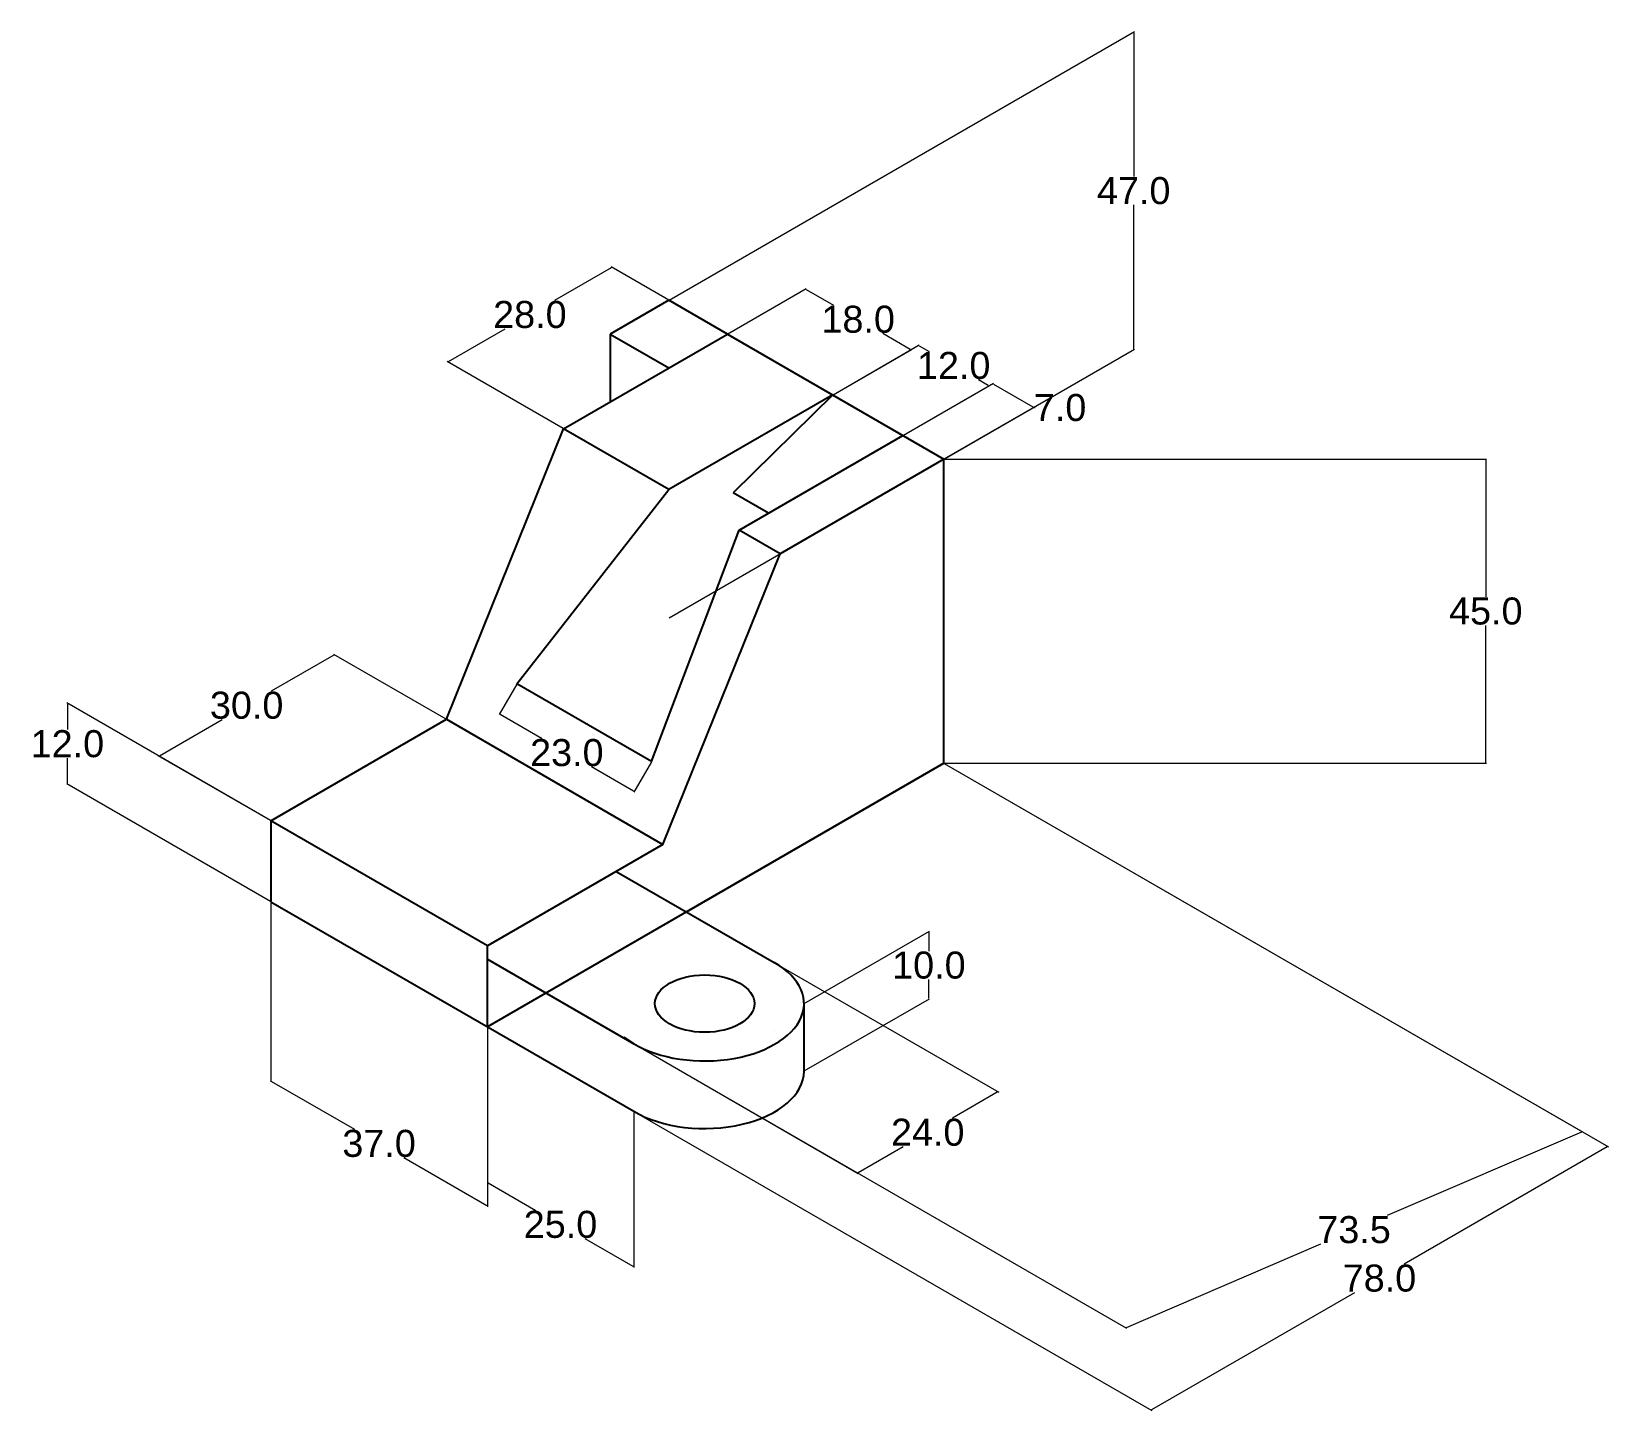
# Model space of a CAD drawing. Header units: millimetres. Extents: x 506 to 739, y 237 to 441.
import ezdxf

# ---------------------------------------------------------------- set-up
doc = ezdxf.new("R2010")
doc.units = ezdxf.units.MM
doc.header["$MEASUREMENT"] = 0
doc.layers.add('AM_5', color=3, linetype='Continuous', lineweight=15)
doc.styles.get("Standard").update_dxf_attribs({"font": 'arial.ttf'})
doc.dimstyles.new('AM_ANSI$0', dxfattribs={"dimtxt": 4, "dimasz": 0.12, "dimexe": 0.1, "dimexo": 0.05, "dimgap": 0.06, "dimtad": 0, "dimtih": 1, "dimtoh": 1, "dimdec": 1, "dimzin": 7, "dimdsep": 46, "dimtxsty": 'Standard', "dimcen": 0, "dimclrd": 256, "dimclre": 1, "dimclrt": 2, "dimadec": 0, "dimazin": 2, "dimtp": 0.1, "dimtm": 0.1, "dimtfac": 0.71, "dimtdec": 1, "dimtofl": 0, "dimtmove": 0, "dimatfit": 3, "dimfxl": 1, "dimtolj": 1, "dimtzin": 7, "dimlwd": -1, "dimlwe": -1, "dimarcsym": 1})

# ---------------------------------------------------------------- blocks, each defined once
blk = doc.blocks.new('*D4')
at = {"layer": 'AM_5', "color": 1, "linetype": 'ByBlock', "transparency": 16777216}
for p, q in [((541.2, 324.3), (541.2, 285.73)), ((573.24, 305.8), (573.24, 267.23))]:
    blk.add_line(p, q, dxfattribs=at)
at = {"layer": 'AM_5', "linetype": 'ByBlock', "transparency": 16777216}
for p, q in [((541.3, 285.78), (553.57, 278.7)), ((573.14, 267.4), (560.86, 274.49))]:
    blk.add_line(p, q, dxfattribs=at)
at = {"layer": 'AM_5', "transparency": 16777216}
for points in [[(541.31, 285.8), (541.29, 285.77), (541.2, 285.84)], [(573.15, 267.42), (573.13, 267.39), (573.24, 267.34)]]:
    blk.add_solid(points, dxfattribs=at)
at = {"layer": 'Defpoints', "color": 0, "transparency": 16777216}
for p in [(541.2, 324.36), (573.24, 305.86), (573.24, 267.34)]:
    blk.add_point(p, dxfattribs=at)
at = {"layer": 'AM_5', "color": 2, "transparency": 16777216, "insert": (557.22, 276.59), "char_height": 4, "attachment_point": 5}
blk.add_mtext('\\A1;37.0', dxfattribs=at)
blk = doc.blocks.new('*D5')
at = {"layer": 'AM_5', "color": 1, "linetype": 'ByBlock', "transparency": 16777216}
for p, q in [((573.24, 293.8), (573.24, 270.74)), ((594.89, 281.3), (594.89, 258.24))]:
    blk.add_line(p, q, dxfattribs=at)
at = {"layer": 'AM_5', "linetype": 'ByBlock', "transparency": 16777216}
for p, q in [((573.34, 270.8), (580.42, 266.71)), ((594.79, 258.42), (587.71, 262.51))]:
    blk.add_line(p, q, dxfattribs=at)
at = {"layer": 'AM_5', "transparency": 16777216}
for points in [[(573.35, 270.82), (573.33, 270.78), (573.24, 270.86)], [(594.8, 258.44), (594.78, 258.4), (594.89, 258.36)]]:
    blk.add_solid(points, dxfattribs=at)
at = {"layer": 'Defpoints', "color": 0, "transparency": 16777216}
for p in [(573.24, 293.86), (594.89, 281.36), (594.89, 258.36)]:
    blk.add_point(p, dxfattribs=at)
at = {"layer": 'AM_5', "color": 2, "transparency": 16777216, "insert": (584.06, 264.61), "char_height": 4, "attachment_point": 5}
blk.add_mtext('\\A1;25.0', dxfattribs=at)
blk = doc.blocks.new('*D6')
at = {"layer": 'AM_5', "color": 1, "linetype": 'ByBlock', "transparency": 16777216}
for p, q in [((608.8, 396.39), (620.41, 403.09)), ((624.38, 387.39), (636, 394.09))]:
    blk.add_line(p, q, dxfattribs=at)
at = {"layer": 'AM_5', "linetype": 'ByBlock', "transparency": 16777216}
for p, q in [((620.41, 402.97), (624.46, 400.64)), ((635.79, 394.09), (631.75, 396.43))]:
    blk.add_line(p, q, dxfattribs=at)
at = {"layer": 'AM_5', "transparency": 16777216}
for points in [[(620.42, 402.99), (620.4, 402.96), (620.31, 403.03)], [(635.8, 394.11), (635.78, 394.08), (635.9, 394.03)]]:
    blk.add_solid(points, dxfattribs=at)
at = {"layer": 'Defpoints', "color": 0, "transparency": 16777216}
for p in [(608.75, 396.36), (635.9, 394.03), (624.33, 387.36)]:
    blk.add_point(p, dxfattribs=at)
at = {"layer": 'AM_5', "color": 2, "transparency": 16777216, "insert": (628.1, 398.53), "char_height": 4, "attachment_point": 5}
blk.add_mtext('\\A1;18.0', dxfattribs=at)
blk = doc.blocks.new('*D7')
at = {"layer": 'AM_5', "color": 1, "linetype": 'ByBlock', "transparency": 16777216}
for p, q in [((624.38, 387.39), (637.14, 394.75)), ((634.78, 381.39), (647.53, 388.75))]:
    blk.add_line(p, q, dxfattribs=at)
at = {"layer": 'AM_5', "linetype": 'ByBlock', "transparency": 16777216}
for p, q in [((637.14, 394.63), (638.59, 393.8)), ((647.33, 388.75), (645.88, 389.59))]:
    blk.add_line(p, q, dxfattribs=at)
at = {"layer": 'AM_5', "transparency": 16777216}
for points in [[(637.15, 394.65), (637.13, 394.62), (637.04, 394.69)], [(647.34, 388.77), (647.32, 388.74), (647.43, 388.69)]]:
    blk.add_solid(points, dxfattribs=at)
at = {"layer": 'Defpoints', "color": 0, "transparency": 16777216}
for p in [(624.33, 387.36), (647.43, 388.69), (634.73, 381.36)]:
    blk.add_point(p, dxfattribs=at)
at = {"layer": 'AM_5', "color": 2, "transparency": 16777216, "insert": (642.23, 391.69), "char_height": 4, "attachment_point": 5}
blk.add_mtext('\\A1;12.0', dxfattribs=at)
blk = doc.blocks.new('*D8')
at = {"layer": 'AM_5', "color": 1, "linetype": 'ByBlock', "transparency": 16777216}
for p, q in [((634.78, 381.39), (648.11, 389.08)), ((640.84, 377.89), (654.17, 385.58))]:
    blk.add_line(p, q, dxfattribs=at)
at = {"layer": 'AM_5', "linetype": 'ByBlock', "transparency": 16777216}
for p, q in [((648.11, 388.97), (653.96, 385.59)), ((654.07, 385.53), (654.17, 385.47)), ((654.17, 385.47), (654.29, 385.47))]:
    blk.add_line(p, q, dxfattribs=at)
at = {"layer": 'AM_5', "transparency": 16777216}
for points in [[(648.12, 388.98), (648.1, 388.95), (648.01, 389.03)], [(653.97, 385.6), (653.95, 385.57), (654.07, 385.53)]]:
    blk.add_solid(points, dxfattribs=at)
at = {"layer": 'Defpoints', "color": 0, "transparency": 16777216}
for p in [(654.07, 385.53), (634.73, 381.36), (640.79, 377.86)]:
    blk.add_point(p, dxfattribs=at)
at = {"layer": 'AM_5', "color": 2, "transparency": 16777216, "insert": (657.97, 385.47), "char_height": 4, "attachment_point": 5}
blk.add_mtext('\\A1;7.0', dxfattribs=at)
blk = doc.blocks.new('*D9')
at = {"layer": 'AM_5', "color": 1, "linetype": 'ByBlock', "transparency": 16777216}
for p, q in [((600.14, 401.39), (668.96, 441.12)), ((600.14, 354.39), (668.96, 394.12))]:
    blk.add_line(p, q, dxfattribs=at)
at = {"layer": 'AM_5', "linetype": 'ByBlock', "transparency": 16777216}
for p, q in [((668.86, 440.94), (668.86, 419.67)), ((668.86, 394.18), (668.86, 415.46))]:
    blk.add_line(p, q, dxfattribs=at)
at = {"layer": 'AM_5', "transparency": 16777216}
for points in [[(668.84, 440.94), (668.88, 440.94), (668.86, 441.06)], [(668.84, 394.18), (668.88, 394.18), (668.86, 394.06)]]:
    blk.add_solid(points, dxfattribs=at)
at = {"layer": 'Defpoints', "color": 0, "transparency": 16777216}
for p in [(600.09, 401.36), (668.86, 394.06), (600.09, 354.36)]:
    blk.add_point(p, dxfattribs=at)
at = {"layer": 'AM_5', "color": 2, "transparency": 16777216, "insert": (668.86, 417.56), "char_height": 4, "attachment_point": 5}
blk.add_mtext('\\A1;47.0', dxfattribs=at)
blk = doc.blocks.new('*D10')
at = {"layer": 'AM_5', "linetype": 'ByBlock', "transparency": 16777216}
for p, q in [((591.55, 406.17), (583.17, 401.33)), ((567.51, 392.29), (575.89, 397.13))]:
    blk.add_line(p, q, dxfattribs=at)
at = {"layer": 'AM_5', "color": 1, "linetype": 'ByBlock', "transparency": 16777216}
for p, q in [((608.7, 396.39), (591.55, 406.29)), ((584.45, 382.39), (567.3, 392.29))]:
    blk.add_line(p, q, dxfattribs=at)
at = {"layer": 'AM_5', "transparency": 16777216}
for points in [[(591.54, 406.19), (591.56, 406.15), (591.65, 406.23)], [(567.5, 392.31), (567.52, 392.27), (567.4, 392.23)]]:
    blk.add_solid(points, dxfattribs=at)
at = {"layer": 'Defpoints', "color": 0, "transparency": 16777216}
for p in [(591.65, 406.23), (608.75, 396.36), (584.5, 382.36)]:
    blk.add_point(p, dxfattribs=at)
at = {"layer": 'AM_5', "color": 2, "transparency": 16777216, "insert": (579.53, 399.23), "char_height": 4, "attachment_point": 5}
blk.add_mtext('\\A1;28.0', dxfattribs=at)
blk = doc.blocks.new('*D11')
at = {"layer": 'AM_5', "color": 1, "linetype": 'ByBlock', "transparency": 16777216}
for p, q in [((640.84, 377.86), (721.05, 377.86)), ((640.84, 332.86), (721.05, 332.86))]:
    blk.add_line(p, q, dxfattribs=at)
at = {"layer": 'AM_5', "linetype": 'ByBlock', "transparency": 16777216}
for p, q in [((720.95, 377.74), (720.95, 357.46)), ((720.95, 332.98), (720.95, 353.26))]:
    blk.add_line(p, q, dxfattribs=at)
at = {"layer": 'AM_5', "transparency": 16777216}
for points in [[(720.93, 377.74), (720.97, 377.74), (720.95, 377.86)], [(720.93, 332.98), (720.97, 332.98), (720.95, 332.86)]]:
    blk.add_solid(points, dxfattribs=at)
at = {"layer": 'Defpoints', "color": 0, "transparency": 16777216}
for p in [(640.79, 377.86), (640.79, 332.86), (720.95, 332.86)]:
    blk.add_point(p, dxfattribs=at)
at = {"layer": 'AM_5', "color": 2, "transparency": 16777216, "insert": (720.95, 355.36), "char_height": 4, "attachment_point": 5}
blk.add_mtext('\\A1;45.0', dxfattribs=at)
blk = doc.blocks.new('*D12')
at = {"layer": 'AM_5', "color": 1, "linetype": 'ByBlock', "transparency": 16777216}
for p, q in [((615.72, 303.33), (648.89, 284.18)), ((594.94, 291.33), (628.1, 272.18))]:
    blk.add_line(p, q, dxfattribs=at)
at = {"layer": 'AM_5', "linetype": 'ByBlock', "transparency": 16777216}
for p, q in [((648.68, 284.18), (642.04, 280.34)), ((628.11, 272.3), (634.75, 276.14))]:
    blk.add_line(p, q, dxfattribs=at)
at = {"layer": 'AM_5', "transparency": 16777216}
for points in [[(648.67, 284.2), (648.69, 284.16), (648.79, 284.24)], [(628.1, 272.32), (628.12, 272.28), (628, 272.24)]]:
    blk.add_solid(points, dxfattribs=at)
at = {"layer": 'Defpoints', "color": 0, "transparency": 16777216}
for p in [(615.67, 303.36), (594.89, 291.36), (648.79, 284.24)]:
    blk.add_point(p, dxfattribs=at)
at = {"layer": 'AM_5', "color": 2, "transparency": 16777216, "insert": (638.39, 278.24), "char_height": 4, "attachment_point": 5}
blk.add_mtext('\\A1;24.0', dxfattribs=at)
blk = doc.blocks.new('*D13')
at = {"layer": 'AM_5', "color": 1, "linetype": 'ByBlock', "transparency": 16777216}
for p, q in [((640.84, 332.83), (735.34, 278.27)), ((573.29, 303.83), (667.79, 249.27))]:
    blk.add_line(p, q, dxfattribs=at)
at = {"layer": 'AM_5', "linetype": 'ByBlock', "transparency": 16777216}
for p, q in [((735.12, 278.28), (706.36, 265.93)), ((667.79, 249.38), (696.56, 261.73))]:
    blk.add_line(p, q, dxfattribs=at)
at = {"layer": 'AM_5', "transparency": 16777216}
for points in [[(735.12, 278.3), (735.13, 278.27), (735.23, 278.33)], [(667.79, 249.4), (667.8, 249.36), (667.68, 249.33)]]:
    blk.add_solid(points, dxfattribs=at)
at = {"layer": 'Defpoints', "color": 0, "transparency": 16777216}
for p in [(640.79, 332.86), (573.24, 303.86), (667.68, 249.33)]:
    blk.add_point(p, dxfattribs=at)
at = {"layer": 'AM_5', "color": 2, "transparency": 16777216, "insert": (701.46, 263.83), "char_height": 4, "attachment_point": 5}
blk.add_mtext('\\A1;73.5', dxfattribs=at)
blk = doc.blocks.new('*D14')
at = {"layer": 'AM_5', "color": 1, "linetype": 'ByBlock', "transparency": 16777216}
for p, q in [((640.84, 332.83), (739.1, 276.1)), ((573.29, 293.83), (671.55, 237.1))]:
    blk.add_line(p, q, dxfattribs=at)
at = {"layer": 'AM_5', "linetype": 'ByBlock', "transparency": 16777216}
for p, q in [((738.89, 276.1), (708.86, 258.76)), ((671.55, 237.22), (701.58, 254.56))]:
    blk.add_line(p, q, dxfattribs=at)
at = {"layer": 'AM_5', "transparency": 16777216}
for points in [[(738.88, 276.12), (738.9, 276.08), (739, 276.16)], [(671.54, 237.24), (671.56, 237.2), (671.45, 237.16)]]:
    blk.add_solid(points, dxfattribs=at)
at = {"layer": 'Defpoints', "color": 0, "transparency": 16777216}
for p in [(640.79, 332.86), (573.24, 293.86), (739, 276.16)]:
    blk.add_point(p, dxfattribs=at)
at = {"layer": 'AM_5', "color": 2, "transparency": 16777216, "insert": (705.22, 256.66), "char_height": 4, "attachment_point": 5}
blk.add_mtext('\\A1;78.0', dxfattribs=at)
blk = doc.blocks.new('*D15')
at = {"layer": 'AM_5', "color": 1, "linetype": 'ByBlock', "transparency": 16777216}
for p, q in [((620.13, 297.33), (638.66, 308.02)), ((620.13, 287.33), (638.66, 298.02))]:
    blk.add_line(p, q, dxfattribs=at)
at = {"layer": 'AM_5', "linetype": 'ByBlock', "transparency": 16777216}
for p, q in [((638.56, 307.85), (638.56, 305.07)), ((638.56, 298.09), (638.56, 300.86))]:
    blk.add_line(p, q, dxfattribs=at)
at = {"layer": 'AM_5', "transparency": 16777216}
for points in [[(638.54, 307.85), (638.58, 307.85), (638.56, 307.97)], [(638.54, 298.09), (638.58, 298.09), (638.56, 297.97)]]:
    blk.add_solid(points, dxfattribs=at)
at = {"layer": 'Defpoints', "color": 0, "transparency": 16777216}
for p in [(620.08, 297.3), (638.56, 297.97), (620.08, 287.3)]:
    blk.add_point(p, dxfattribs=at)
at = {"layer": 'AM_5', "color": 2, "transparency": 16777216, "insert": (638.56, 302.97), "char_height": 4, "attachment_point": 5}
blk.add_mtext('\\A1;10.0', dxfattribs=at)
blk = doc.blocks.new('*D16')
at = {"layer": 'AM_5', "color": 1, "linetype": 'ByBlock', "transparency": 16777216}
for p, q in [((541.15, 324.39), (511.01, 341.79)), ((541.15, 312.39), (511.01, 329.79))]:
    blk.add_line(p, q, dxfattribs=at)
at = {"layer": 'AM_5', "linetype": 'ByBlock', "transparency": 16777216}
for p, q in [((511.11, 341.61), (511.11, 337.83)), ((511.11, 329.85), (511.11, 333.63))]:
    blk.add_line(p, q, dxfattribs=at)
at = {"layer": 'AM_5', "transparency": 16777216}
for points in [[(511.09, 341.61), (511.13, 341.61), (511.11, 341.73)], [(511.09, 329.85), (511.13, 329.85), (511.11, 329.73)]]:
    blk.add_solid(points, dxfattribs=at)
at = {"layer": 'Defpoints', "color": 0, "transparency": 16777216}
for p in [(511.11, 341.73), (541.2, 324.36), (541.2, 312.36)]:
    blk.add_point(p, dxfattribs=at)
at = {"layer": 'AM_5', "color": 2, "transparency": 16777216, "insert": (511.11, 335.73), "char_height": 4, "attachment_point": 5}
blk.add_mtext('\\A1;12.0', dxfattribs=at)
blk = doc.blocks.new('*D17')
at = {"layer": 'AM_5', "linetype": 'ByBlock', "transparency": 16777216}
for p, q in [((550.52, 348.86), (541.28, 343.52)), ((524.75, 333.98), (533.99, 339.31))]:
    blk.add_line(p, q, dxfattribs=at)
at = {"layer": 'AM_5', "color": 1, "linetype": 'ByBlock', "transparency": 16777216}
for p, q in [((567.13, 339.39), (550.52, 348.97)), ((541.15, 324.39), (524.54, 333.97))]:
    blk.add_line(p, q, dxfattribs=at)
at = {"layer": 'AM_5', "transparency": 16777216}
for points in [[(550.51, 348.87), (550.53, 348.84), (550.62, 348.92)], [(524.74, 333.99), (524.76, 333.96), (524.64, 333.92)]]:
    blk.add_solid(points, dxfattribs=at)
at = {"layer": 'Defpoints', "color": 0, "transparency": 16777216}
for p in [(550.62, 348.92), (567.18, 339.36), (541.2, 324.36)]:
    blk.add_point(p, dxfattribs=at)
at = {"layer": 'AM_5', "color": 2, "transparency": 16777216, "insert": (537.63, 341.42), "char_height": 4, "attachment_point": 5}
blk.add_mtext('\\A1;30.0', dxfattribs=at)
blk = doc.blocks.new('*D18')
at = {"layer": 'AM_5', "color": 1, "linetype": 'ByBlock', "transparency": 16777216}
for p, q in [((577.59, 344.57), (574.99, 340.08)), ((597.5, 333.07), (594.91, 328.58))]:
    blk.add_line(p, q, dxfattribs=at)
at = {"layer": 'AM_5', "linetype": 'ByBlock', "transparency": 16777216}
for p, q in [((575.15, 340.1), (581.36, 336.52)), ((594.86, 328.72), (588.65, 332.31))]:
    blk.add_line(p, q, dxfattribs=at)
at = {"layer": 'AM_5', "transparency": 16777216}
for points in [[(575.16, 340.12), (575.14, 340.09), (575.04, 340.16)], [(594.87, 328.74), (594.85, 328.71), (594.96, 328.66)]]:
    blk.add_solid(points, dxfattribs=at)
at = {"layer": 'Defpoints', "color": 0, "transparency": 16777216}
for p in [(577.61, 344.61), (575.04, 340.16), (597.53, 333.11)]:
    blk.add_point(p, dxfattribs=at)
at = {"layer": 'AM_5', "color": 2, "transparency": 16777216, "insert": (585, 334.41), "char_height": 4, "attachment_point": 5}
blk.add_mtext('\\A1;23.0', dxfattribs=at)

msp = doc.modelspace()

# ---------------------------------------------------------------- linework, layer by layer
for p, q in [((600.09, 401.36), (591.43, 396.36)), ((608.75, 396.36), (600.09, 401.36)), ((584.5, 382.36), (608.75, 396.36)), ((591.43, 396.36), (600.09, 391.36)), ((591.43, 396.36), (591.43, 386.36)), ((608.75, 396.36), (640.79, 377.86)), ((624.33, 387.36), (600.09, 373.36)), ((624.33, 387.36), (609.61, 372.86)), ((567.18, 339.36), (584.5, 382.36)), ((600.09, 373.36), (584.5, 382.36)), ((610.48, 367.36), (634.73, 381.36)), ((640.79, 377.86), (616.54, 363.86)), ((640.79, 332.86), (640.79, 377.86)), ((577.61, 344.61), (600.09, 373.36)), ((614.81, 369.86), (609.61, 372.86)), ((597.53, 333.11), (610.48, 367.36)), ((616.54, 363.86), (610.48, 367.36)), ((599.22, 320.86), (616.54, 363.86)), ((597.53, 333.11), (577.61, 344.61)), ((541.2, 324.36), (567.18, 339.36)), ((567.18, 339.36), (599.22, 320.86)), ((640.79, 332.86), (573.24, 293.86)), ((602.68, 310.86), (640.79, 332.86)), ((573.24, 305.86), (541.2, 324.36)), ((541.2, 324.36), (541.2, 312.36)), ((599.22, 320.86), (573.24, 305.86)), ((592.29, 316.86), (615.67, 303.36)), ((541.2, 312.36), (594.89, 281.36)), ((573.24, 293.86), (573.24, 305.86)), ((573.24, 303.86), (594.89, 291.36)), ((615.67, 303.36), (615.67, 303.36)), ((615.67, 303.36), (615.67, 303.36)), ((620.08, 297.3), (620.08, 287.3)), ((615.67, 293.36), (615.67, 293.36)), ((594.89, 291.36), (594.89, 291.36)), ((594.89, 281.36), (594.89, 281.36))]:
    msp.add_line(p, q)
for centre, start_param, end_param in [((605.39, 297.3), 0.630137, 3.936991), ((605.39, 287.3), 5.653048, 5.665235), ((605.39, 287.3), 0.775347, 3.141593)]:
    msp.add_ellipse(centre, major_axis=(-14.7, 0), ratio=0.57735, start_param=start_param, end_param=end_param)
msp.add_ellipse((605.39, 297.3), major_axis=(-7.35, 0), ratio=0.57735)

# ---------------------------------------------------------------- dimensions: what is measured, and where the dimension line sits
at = {"layer": 'AM_5'}
for p1, p2, distance, picture, middle in [((600.09, 401.36), (600.09, 354.36), 68.77, '*D9', (668.86, 417.56)), ((608.75, 396.36), (624.33, 387.36), 11.56, '*D6', (628.1, 398.53)), ((640.79, 377.86), (640.79, 332.86), 80.16, '*D11', (720.95, 355.36)), ((573.24, 293.86), (640.79, 332.86), -98.21, '*D14', (705.22, 256.66)), ((541.2, 324.36), (573.24, 305.86), -33.35, '*D4', (557.22, 276.59))]:
    dim = msp.add_aligned_dim(p1=p1, p2=p2, distance=distance, dimstyle='AM_ANSI$0', override={"dimpost": ''}, dxfattribs=at)
    dim.commit()
    dim.dimension.update_dxf_attribs({"geometry": picture, "text_midpoint": middle})
for p1, p2, distance, picture, middle in [((584.5, 382.36), (608.75, 396.36), 17.09, '*D10', (579.53, 399.23)), ((624.33, 387.36), (634.73, 381.36), 12.7, '*D7', (642.23, 391.69)), ((634.73, 381.36), (640.79, 377.86), 13.28, '*D8', (657.97, 385.47)), ((541.2, 324.36), (567.18, 339.36), 16.55, '*D17', (537.63, 341.42)), ((597.53, 333.11), (577.61, 344.61), 5.14, '*D18', (585, 334.41)), ((541.2, 312.36), (541.2, 324.36), 30.09, '*D16', (511.11, 335.73)), ((640.79, 332.86), (573.24, 303.86), 87.36, '*D13', (701.46, 263.83)), ((620.08, 297.3), (620.08, 287.3), 18.48, '*D15', (638.56, 302.97)), ((594.89, 291.36), (615.67, 303.36), -33.11, '*D12', (638.39, 278.24)), ((573.24, 293.86), (594.89, 281.36), -19.92, '*D5', (584.06, 264.61))]:
    dim = msp.add_aligned_dim(p1=p1, p2=p2, distance=distance, dimstyle='AM_ANSI$0', dxfattribs=at)
    dim.commit()
    dim.dimension.update_dxf_attribs({"geometry": picture, "text_midpoint": middle})

doc.saveas('drawing.dxf')
